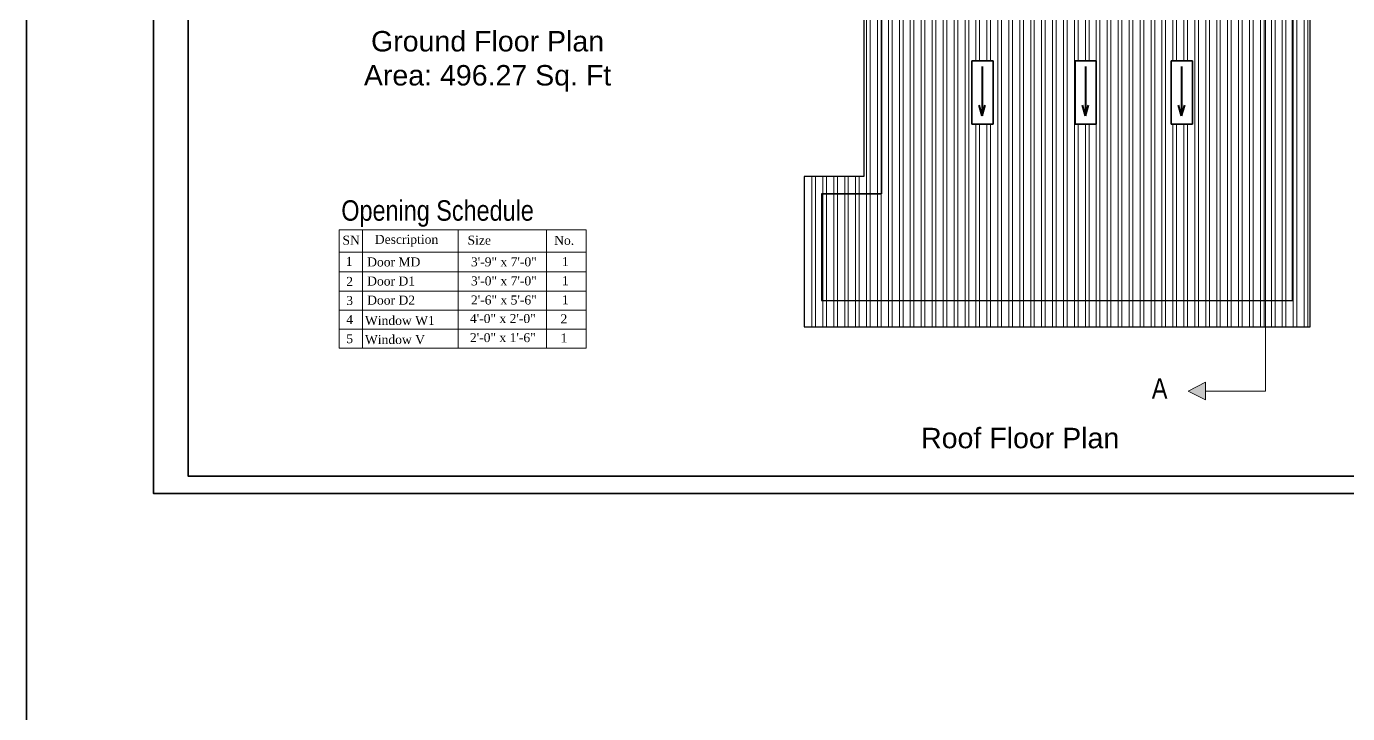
# Model space of a CAD drawing. Header units: inches. Extents: x 376358 to 406049, y -63575 to -53607.
# Drawn here: x 396107 to 397013, y -62442 to -61971 of the extents above; entities that cross this region are included whole.
import ezdxf

# ---------------------------------------------------------------- set-up
doc = ezdxf.new("R2010")
doc.units = ezdxf.units.IN
doc.header["$LTSCALE"] = 2
doc.header["$MEASUREMENT"] = 0
doc.layers.get('0').update_dxf_attribs({"linetype": 'CONTINUOUS'})
for name, color, linetype, lineweight in [('DIM_LINE', 173, 'CONTINUOUS', 20), ('door', 20, 'CONTINUOUS', 35), ('steps', 253, 'CONTINUOUS', 20), ('WALL - A', 1, 'CONTINUOUS', 40)]:
    doc.layers.add(name, color=color, linetype=linetype, lineweight=lineweight)
doc.layers.add('Normal Wall', color=7, linetype='CONTINUOUS', lineweight=35, true_color=0xffaf89)
doc.styles.get("Standard").update_dxf_attribs({"font": 'ARIALN.TTF'})
doc.styles.add('TIMES', font='times.ttf')
pattern_1 = [(90, (-2691.733, -1725.428), (-7.5, 0), []), (90, (-2689.233, -1722.928), (-7.5, 0), [])]

msp = doc.modelspace()

# ---------------------------------------------------------------- hatches: boundary and pattern name
at = {"linetype": 'ByBlock', "lineweight": 5}
msp.add_hatch(color=7, dxfattribs=at).paths.add_polyline_path([(396903.63, -62220.98), (396915.63, -62226.98), (396915.63, -62214.98)])
at = {"layer": 'DIM_LINE'}
h = msp.add_hatch(dxfattribs=at)
h.set_pattern_fill('ANSI32', color=256, scale=20, angle=45)
h.set_pattern_definition(pattern_1)
h.paths.add_polyline_path([(396681.5, -62073.89), (396640.5, -62073.89), (396640.5, -62176.89), (396987.27, -62176.89), (396987.27, -61903.89), (396681.5, -61903.89)])
h.paths.add_polyline_path([(396693.5, -61915.89), (396975.27, -61915.89), (396975.27, -62158.89), (396652.5, -62158.89), (396652.5, -62085.89), (396693.5, -62085.89)], flags=16)
h.paths.add_polyline_path([(396755.5, -61994.69), (396769.95, -61994.69), (396769.95, -62038.01), (396755.5, -62038.01)], flags=0)
h.paths.add_polyline_path([(396826.29, -61994.69), (396840.74, -61994.69), (396840.74, -62038.01), (396826.29, -62038.01)], flags=0)
h.paths.add_polyline_path([(396892.18, -61994.69), (396906.63, -61994.69), (396906.63, -62038.01), (396892.18, -62038.01)], flags=0)
h = msp.add_hatch(dxfattribs=at)
h.set_pattern_fill('ANSI32', color=256, scale=20, angle=45)
h.set_pattern_definition(pattern_1)
h.paths.add_polyline_path([(396693.5, -62085.89), (396652.5, -62085.89), (396652.5, -62158.89), (396975.27, -62158.89), (396975.27, -61915.89), (396693.5, -61915.89)])
h.paths.add_polyline_path([(396755.5, -61994.69), (396769.95, -61994.69), (396769.95, -62038.01), (396755.5, -62038.01)], flags=16)
h.paths.add_polyline_path([(396826.29, -61994.69), (396840.74, -61994.69), (396840.74, -62038.01), (396826.29, -62038.01)], flags=16)
h.paths.add_polyline_path([(396892.18, -61994.69), (396906.63, -61994.69), (396906.63, -62038.01), (396892.18, -62038.01)], flags=16)

# ---------------------------------------------------------------- linework, layer by layer
at = {"color": 7, "linetype": 'ByBlock', "lineweight": 5}
for p, q in [((396956.8, -62220.98), (396956.8, -61854.24)), ((396903.63, -62220.98), (396915.63, -62214.98)), ((396915.63, -62226.98), (396915.63, -62214.98)), ((396915.63, -62226.98), (396903.63, -62220.98)), ((396956.8, -62220.98), (396915.63, -62220.98))]:
    msp.add_line(p, q, dxfattribs=at)
at = {"ltscale": 0.5}
for p, q in [((396681.5, -61903.89), (396681.5, -62073.89)), ((396987.27, -62176.89), (396987.27, -61903.89)), ((396693.5, -61915.89), (396693.5, -62085.89)), ((396693.5, -61915.89), (396693.5, -62085.89)), ((396975.27, -61915.89), (396975.27, -62158.89)), ((396975.27, -62158.89), (396975.27, -61915.89)), ((396681.5, -62073.89), (396640.5, -62073.89)), ((396640.5, -62073.89), (396640.5, -62176.89)), ((396652.5, -62085.89), (396652.5, -62158.89)), ((396652.5, -62085.89), (396693.5, -62085.89)), ((396693.5, -62085.89), (396652.5, -62085.89)), ((396652.5, -62085.89), (396652.5, -62158.89)), ((396652.5, -62158.89), (396975.27, -62158.89)), ((396652.5, -62158.89), (396975.27, -62158.89)), ((396640.5, -62176.89), (396987.27, -62176.89))]:
    msp.add_line(p, q, dxfattribs=at)
at = {"layer": 'DIM_LINE'}
for points in [[(396755.5, -62038.01), (396769.95, -62038.01), (396769.95, -61994.69), (396755.5, -61994.69)], [(396826.29, -62038.01), (396840.74, -62038.01), (396840.74, -61994.69), (396826.29, -61994.69)], [(396892.18, -62038.01), (396906.63, -62038.01), (396906.63, -61994.69), (396892.18, -61994.69)]]:
    msp.add_lwpolyline(points, close=True, dxfattribs=at)
at = {"layer": 'door', "ltscale": 0.5}
for points in [[(396755.5, -61994.69), (396769.95, -61994.69), (396769.95, -62038.01), (396755.5, -62038.01)], [(396826.29, -61994.69), (396840.74, -61994.69), (396840.74, -62038.01), (396826.29, -62038.01)], [(396892.18, -61994.69), (396906.63, -61994.69), (396906.63, -62038.01), (396892.18, -62038.01)]]:
    msp.add_lwpolyline(points, close=True, dxfattribs=at)
at = {"layer": 'Normal Wall', "color": 3}
msp.add_lwpolyline([(396107.37, -60259.07), (397410.19, -60259.07), (397410.19, -63574.78), (396107.37, -63574.78)], close=True, dxfattribs=at)
at = {"layer": 'Normal Wall'}
for points in [[(396194.5, -61540.78), (397252.5, -61540.78), (397252.5, -62291.31), (396194.5, -62291.31)], [(396194.5, -61540.78), (397252.5, -61540.78), (397252.5, -62291.31), (396194.5, -62291.31)], [(397240.59, -61552.69), (396218.31, -61552.69), (396218.31, -62279.4), (397240.59, -62279.4)], [(397240.59, -61552.69), (396218.31, -61552.69), (396218.31, -62279.4), (397240.59, -62279.4)]]:
    msp.add_lwpolyline(points, close=True, dxfattribs=at)
at = {"layer": 'steps', "color": 7, "lineweight": 5, "ltscale": 0.3}
for p, q in [((396321.86, -62110.43), (396491.08, -62110.43)), ((396321.86, -62191.7), (396321.86, -62110.43)), ((396337.81, -62110.43), (396337.81, -62191.7)), ((396403.22, -62110.43), (396403.22, -62191.7)), ((396463.77, -62110.43), (396463.77, -62191.7)), ((396491.08, -62110.43), (396491.08, -62191.7)), ((396321.86, -62125.8), (396491.08, -62125.8)), ((396321.86, -62125.8), (396491.08, -62125.8)), ((396321.86, -62139.38), (396491.08, -62139.38)), ((396321.86, -62152.46), (396491.08, -62152.46)), ((396321.86, -62165.54), (396491.08, -62165.54)), ((396321.86, -62178.62), (396491.08, -62178.62)), ((396321.86, -62191.7), (396491.08, -62191.7))]:
    msp.add_line(p, q, dxfattribs=at)
at = {"layer": 'WALL - A'}
for p, q in [((396762.53, -61998.45), (396762.53, -62032.42)), ((396833.32, -61998.45), (396833.32, -62032.42)), ((396899.21, -61998.45), (396899.21, -62032.42)), ((396762.53, -62032.42), (396760.41, -62025.13)), ((396762.53, -62032.42), (396764.66, -62025.13)), ((396833.32, -62032.42), (396831.2, -62025.13)), ((396833.32, -62032.42), (396835.45, -62025.13)), ((396899.21, -62032.42), (396897.09, -62025.13)), ((396899.21, -62032.42), (396901.34, -62025.13))]:
    msp.add_line(p, q, dxfattribs=at)

# ---------------------------------------------------------------- texts
at = {"color": 7, "linetype": 'ByBlock', "lineweight": 5}
msp.add_text('Opening Schedule', height=14, dxfattribs=at).set_placement((396323.22, -62104.23))
at = {"color": 7, "linetype": 'ByBlock', "lineweight": 5, "char_height": 14}
for s, insert, width, attachment_point in [('{\\fArial CE|b0|i0|c238|p34;Ground Floor Plan\\PArea: \\fArial CE|b0|i0|c0|p34;496.27\\fArial CE|b0|i0|c238|p34; Sq. Ft}', (396423.48, -61995), 235.547, 5), ('A', (396889.53, -62226.16), 26.5803, 9), ('{\\fArial CE|b0|i0|c0|p34;Roof\\fArial CE|b0|i0|c238|p34; Floor Plan}', (396788.58, -62253.29), 235.547, 5)]:
    msp.add_mtext(s, dxfattribs=dict(at, insert=insert, width=width, attachment_point=attachment_point))
at = {"layer": 'steps', "color": 7, "lineweight": 5, "ltscale": 0.3, "style": 'TIMES'}
for s, height, p in [('SN', 6.169, (396323.99, -62120.66)), ('Description', 6.169, (396346.19, -62120.09)), ('Size', 6.169, (396409.77, -62120.66)), ('No.', 6.169, (396469.12, -62120.78)), ('1', 6.17, (396326.3, -62135.21)), ('Door MD', 6.169, (396340.93, -62135.59)), ('3\'-9" x 7\'-0"', 6.169, (396412.07, -62135.5)), ('1', 6.17, (396474.44, -62135.33)), ('2', 6.17, (396326.61, -62148.92)), ('Door D1', 6.169, (396340.93, -62148.67)), ('3\'-0" x 7\'-0"', 6.169, (396412.07, -62148.58)), ('1', 6.17, (396474.44, -62148.42)), ('3', 6.17, (396326.61, -62162)), ('Door D2', 6.169, (396340.93, -62161.75)), ('2\'-6" x 5\'-6"', 6.169, (396412.07, -62161.66)), ('1', 6.17, (396474.44, -62161.5)), ('4', 6.17, (396326.61, -62175.08)), ('Window W1', 6.169, (396339.43, -62175.68)), ('4\'-0" x 2\'-0"', 6.169, (396411.38, -62174.37)), ('2', 6.17, (396473.5, -62174.58)), ('5', 6.17, (396326.61, -62188.17)), ('Window V', 6.169, (396339.43, -62188.76)), ('2\'-0" x 1\'-6"', 6.169, (396411.38, -62187.45)), ('1', 6.17, (396473.5, -62187.66))]:
    msp.add_text(s, height=height, dxfattribs=at).set_placement(p)

doc.saveas('drawing.dxf')
